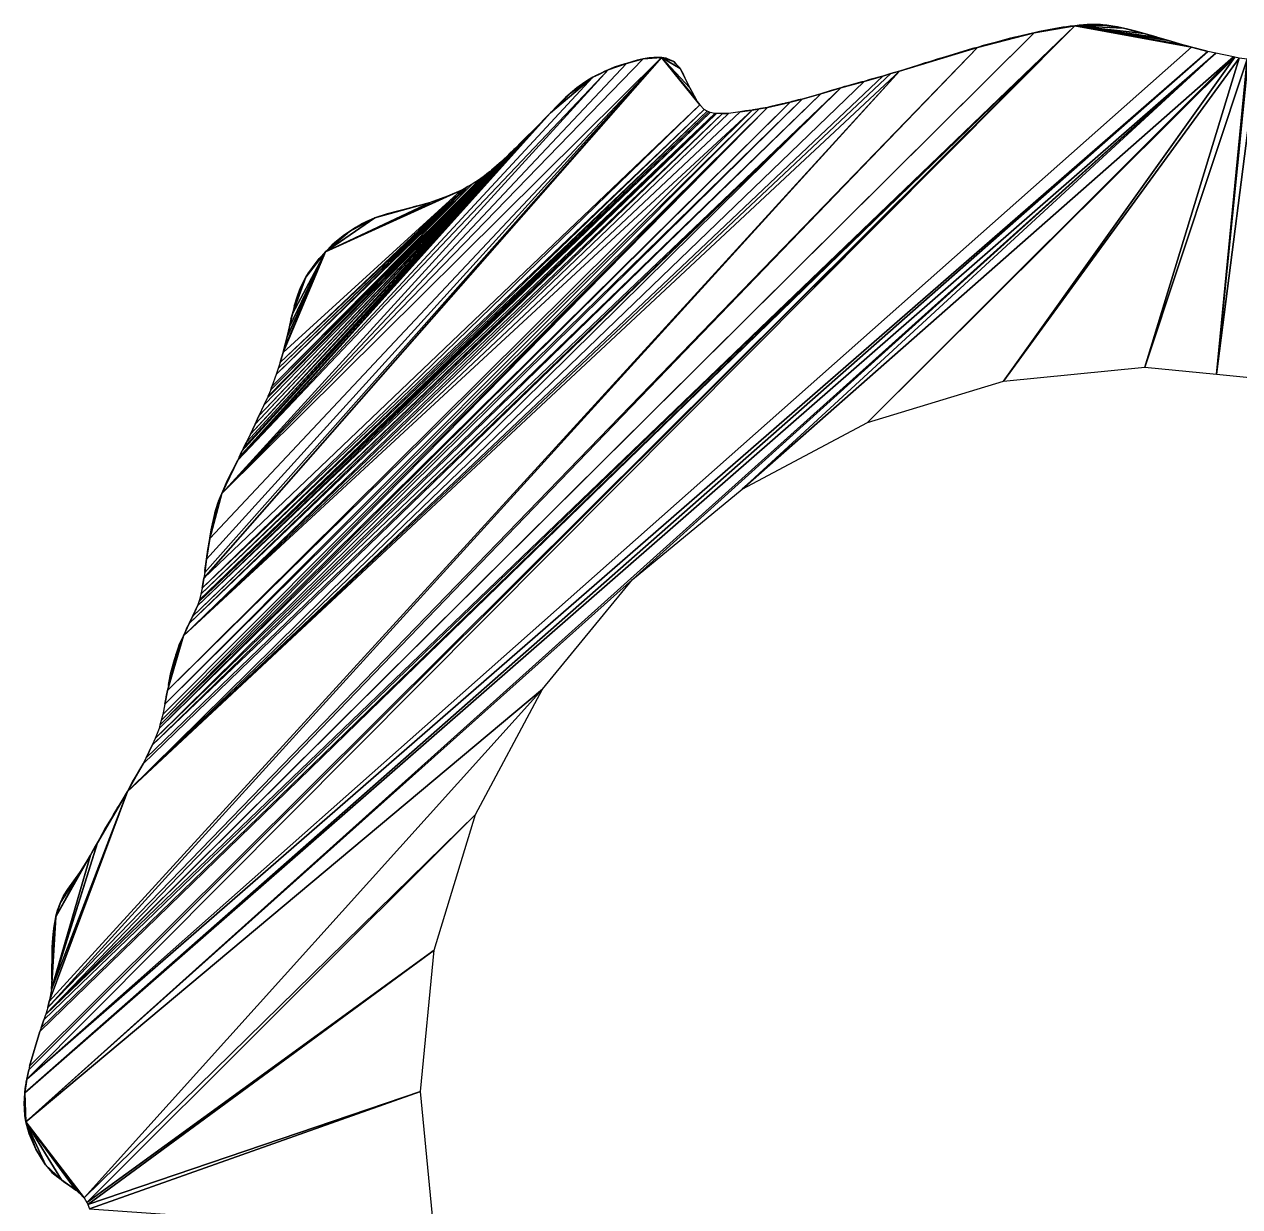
# Model space of a CAD drawing. Extents: x -96 to 96, y -93 to 93.
# Drawn here: x -95.9 to 8.1, y -9.8 to 91.3 of the extents above; entities that cross this region are included whole.
import ezdxf

# ---------------------------------------------------------------- set-up
doc = ezdxf.new("R2010")
doc.units = 0

msp = doc.modelspace()

# ---------------------------------------------------------------- linework, layer by layer
for points in [[(-6, 91.22, 100), (-95.5, 1.86, 100), (-95.68, 1.06, 100)], [(3.99, 89.38, 100), (-6, 91.22, 100), (-95.68, 1.06, 100)], [(-6, 91.22, 100), (-95.43, 2.18, 100), (-95.5, 1.86, 100)], [(-6, 91.22, 100), (-94.55, 5.14, 100), (-95.43, 2.18, 100)], [(-6, 91.22, 100), (-94.45, 5.46, 100), (-94.55, 5.14, 100)], [(-6, 91.22, 100), (-94.22, 6.14, 100), (-94.45, 5.46, 100)], [(-6, 91.22, 100), (-94.07, 6.58, 100), (-94.22, 6.14, 100)], [(-6, 91.22, 100), (-9.48, 90.61, 100), (-94.07, 6.58, 100)], [(-9.48, 90.61, 100), (-94.05, 6.64, 100), (-94.07, 6.58, 100)], [(-9.48, 90.61, 100), (-14.33, 89.37, 100), (-94.05, 6.64, 100)], [(-9.48, 90.61, 100), (-10.6, 90.35, 100), (-14.33, 89.37, 100)], [(-9.48, 90.61, 100), (-9.88, 90.52, 100), (-10.6, 90.35, 100)], [(-6, 91.22, 100), (-6.7, 91.13, 100), (-9.48, 90.61, 100)], [(-6.7, 91.13, 100), (-7.02, 91.09, 100), (-9.48, 90.61, 100)], [(-7.02, 91.09, 100), (-9.01, 90.73, 100), (-9.48, 90.61, 100)], [(-6, 91.22, 100), (-6.39, 91.19, 100), (-6.7, 91.13, 100)], [(-4.59, 91.33, 100), (-5.26, 91.3, 100), (-6, 91.22, 100)], [(-3.39, 91.28, 100), (-4.59, 91.33, 100), (-6, 91.22, 100)], [(-5.26, 91.3, 100), (-5.62, 91.27, 100), (-6, 91.22, 100)], [(-1.83, 91, 100), (-3.39, 91.28, 100), (-6, 91.22, 100)], [(-0.06, 90.55, 100), (-1.83, 91, 100), (-6, 91.22, 100)], [(1.1, 90.21, 100), (-0.06, 90.55, 100), (-6, 91.22, 100)], [(2.01, 89.95, 100), (1.1, 90.21, 100), (-6, 91.22, 100)], [(3.24, 89.59, 100), (2.01, 89.95, 100), (-6, 91.22, 100)], [(3.99, 89.38, 100), (3.24, 89.59, 100), (-6, 91.22, 100)], [(-4.59, 91.33, 100), (-4.93, 91.32, 100), (-5.26, 91.3, 100)], [(-4.19, 91.34, 100), (-4.38, 91.34, 100), (-4.59, 91.33, 100)], [(-3.39, 91.28, 100), (-4.19, 91.34, 100), (-4.59, 91.33, 100)], [(-3.39, 91.28, 100), (-3.79, 91.32, 100), (-4.19, 91.34, 100)], [(-2.75, 91.19, 100), (-3.27, 91.27, 100), (-3.39, 91.28, 100)], [(-2.35, 91.13, 100), (-2.75, 91.19, 100), (-3.39, 91.28, 100)], [(-1.83, 91, 100), (-2.35, 91.13, 100), (-3.39, 91.28, 100)], [(-1.83, 91, 100), (-2.23, 91.11, 100), (-2.35, 91.13, 100)], [(-0.66, 90.74, 100), (-1.57, 90.96, 100), (-1.83, 91, 100)], [(-0.06, 90.55, 100), (-0.66, 90.74, 100), (-1.83, 91, 100)], [(1.1, 90.21, 100), (0.95, 90.27, 100), (-0.06, 90.55, 100)], [(-10.6, 90.35, 100), (-11.1, 90.23, 100), (-14.33, 89.37, 100)], [(-11.1, 90.23, 100), (-12.7, 89.82, 100), (-14.33, 89.37, 100)], [(-12.7, 89.82, 100), (-13.84, 89.52, 100), (-14.33, 89.37, 100)], [(-11.12, 90.23, 100), (-11.62, 90.12, 100), (-12.7, 89.82, 100)], [(-11.1, 90.23, 100), (-11.12, 90.23, 100), (-12.7, 89.82, 100)], [(-10.6, 90.35, 100), (-11.07, 90.24, 100), (-11.1, 90.23, 100)], [(2.01, 89.95, 100), (1.95, 89.97, 100), (1.1, 90.21, 100)], [(3.24, 89.59, 100), (3.05, 89.65, 100), (2.01, 89.95, 100)], [(3.99, 89.38, 100), (3.71, 89.47, 100), (3.24, 89.59, 100)], [(5.39, 89.02, 100), (-95.68, 1.06, 100), (-95.84, -0.1, 100)], [(6.06, 88.86, 100), (5.39, 89.02, 100), (-95.84, -0.1, 100)], [(6.06, 88.86, 100), (-95.84, -0.1, 100), (-95.76, -2.59, 100)], [(-43.84, 43.84, 100), (6.06, 88.86, 100), (-95.76, -2.59, 100)], [(5.39, 89.02, 100), (3.99, 89.38, 100), (-95.68, 1.06, 100)], [(-14.33, 89.37, 100), (-93.88, 7.2, 100), (-94.05, 6.64, 100)], [(-14.33, 89.37, 100), (-21, 87.34, 100), (-93.88, 7.2, 100)], [(-41.37, 88.49, 100), (-80.45, 44.42, 100), (-80.52, 43.93, 100)], [(-38.09, 84.44, 100), (-41.37, 88.49, 100), (-80.52, 43.93, 100)], [(-41.37, 88.49, 100), (-80.29, 45.57, 100), (-80.45, 44.42, 100)], [(-41.37, 88.49, 100), (-80.01, 47.34, 100), (-80.29, 45.57, 100)], [(-41.37, 88.49, 100), (-79, 51.19, 100), (-80.01, 47.34, 100)], [(-41.37, 88.49, 100), (-42.93, 88.39, 100), (-79, 51.19, 100)], [(-43.84, 43.84, 100), (-34.45, 51.55, 100), (6.06, 88.86, 100)], [(-42.01, 88.5, 100), (-42.41, 88.47, 100), (-42.93, 88.39, 100)], [(-41.37, 88.49, 100), (-42.01, 88.5, 100), (-42.93, 88.39, 100)], [(-41.37, 88.49, 100), (-41.89, 88.51, 100), (-42.01, 88.5, 100)], [(-40.85, 88.4, 100), (-40.97, 88.45, 100), (-41.37, 88.49, 100)], [(-40.32, 88.15, 100), (-40.85, 88.4, 100), (-41.37, 88.49, 100)], [(-39.78, 87.57, 100), (-40.32, 88.15, 100), (-41.37, 88.49, 100)], [(-38.94, 85.91, 100), (-39.78, 87.57, 100), (-41.37, 88.49, 100)], [(-38.4, 84.9, 100), (-38.94, 85.91, 100), (-41.37, 88.49, 100)], [(-38.24, 84.62, 100), (-38.4, 84.9, 100), (-41.37, 88.49, 100)], [(-38.09, 84.44, 100), (-38.24, 84.62, 100), (-41.37, 88.49, 100)], [(-40.32, 88.15, 100), (-40.45, 88.23, 100), (-40.85, 88.4, 100)], [(-34.45, 51.55, 100), (7.57, 88.55, 100), (6.06, 88.86, 100)], [(-34.45, 51.55, 100), (-23.73, 57.28, 100), (7.57, 88.55, 100)], [(-23.73, 57.28, 100), (7.69, 88.52, 100), (7.57, 88.55, 100)], [(-23.73, 57.28, 100), (-12.1, 60.81, 100), (7.69, 88.52, 100)], [(-14.33, 89.37, 100), (-14.75, 89.26, 100), (-21, 87.34, 100)], [(-14.75, 89.26, 100), (-17.15, 88.52, 100), (-21, 87.34, 100)], [(-17.15, 88.52, 100), (-18.27, 88.19, 100), (-21, 87.34, 100)], [(-17.15, 88.52, 100), (-17.77, 88.35, 100), (-18.27, 88.19, 100)], [(-14.75, 89.26, 100), (-14.88, 89.22, 100), (-17.15, 88.52, 100)], [(-14.33, 89.37, 100), (-14.63, 89.3, 100), (-14.75, 89.26, 100)], [(-12.1, 60.81, 100), (8.05, 88.46, 100), (7.69, 88.52, 100)], [(-12.1, 60.81, 100), (0, 62, 100), (8.05, 88.46, 100)], [(0, 62, 100), (8.74, 88.35, 100), (8.05, 88.46, 100)], [(5.21, 89.07, 100), (4.97, 89.14, 100), (3.99, 89.38, 100)], [(5.39, 89.02, 100), (5.21, 89.07, 100), (3.99, 89.38, 100)], [(-42.93, 88.39, 100), (-44.37, 88, 100), (-79, 51.19, 100)], [(-44.37, 88, 100), (-45.93, 87.44, 100), (-79, 51.19, 100)], [(-45.93, 87.44, 100), (-77.62, 54.05, 100), (-79, 51.19, 100)], [(-45.93, 87.44, 100), (-47.23, 86.81, 100), (-77.62, 54.05, 100)], [(-45.93, 87.44, 100), (-46.06, 87.39, 100), (-47.23, 86.81, 100)], [(-46.06, 87.39, 100), (-46.73, 87.06, 100), (-47.23, 86.81, 100)], [(-46.06, 87.39, 100), (-46.21, 87.33, 100), (-46.73, 87.06, 100)], [(-44.37, 88, 100), (-44.5, 87.97, 100), (-45.93, 87.44, 100)], [(-44.5, 87.97, 100), (-45.42, 87.67, 100), (-45.93, 87.44, 100)], [(-45.42, 87.67, 100), (-45.53, 87.62, 100), (-45.93, 87.44, 100)], [(-42.93, 88.39, 100), (-43.06, 88.36, 100), (-44.37, 88, 100)], [(-43.06, 88.36, 100), (-43.45, 88.27, 100), (-44.37, 88, 100)], [(-40.14, 87.97, 100), (-40.27, 88.1, 100), (-40.32, 88.15, 100)], [(-39.78, 87.57, 100), (-40.14, 87.97, 100), (-40.32, 88.15, 100)], [(-39.78, 87.57, 100), (-39.8, 87.61, 100), (-40.14, 87.97, 100)], [(-39.48, 87.05, 100), (-39.71, 87.45, 100), (-39.78, 87.57, 100)], [(-39.36, 86.79, 100), (-39.48, 87.05, 100), (-39.78, 87.57, 100)], [(-38.94, 85.91, 100), (-39.36, 86.79, 100), (-39.78, 87.57, 100)], [(-18.27, 88.19, 100), (-19.38, 87.84, 100), (-21, 87.34, 100)], [(-19.38, 87.84, 100), (-20.09, 87.63, 100), (-21, 87.34, 100)], [(-18.27, 88.19, 100), (-18.4, 88.14, 100), (-19.38, 87.84, 100)], [(-18.4, 88.14, 100), (-18.8, 88.04, 100), (-19.38, 87.84, 100)], [(0, 62, 100), (6.12, 61.4, 100), (8.74, 88.35, 100)], [(6.12, 61.4, 100), (8.83, 88.34, 100), (8.74, 88.35, 100)], [(9.56, 88.27, 100), (8.83, 88.34, 100), (6.12, 61.4, 100)], [(9.56, 88.27, 100), (6.12, 61.4, 100), (12.1, 60.81, 100)], [(-21, 87.34, 100), (-93.75, 7.72, 100), (-93.88, 7.2, 100)], [(-21, 87.34, 100), (-87.07, 25.7, 100), (-93.75, 7.72, 100)], [(-21, 87.34, 100), (-21.73, 87.13, 100), (-87.07, 25.7, 100)], [(-21.73, 87.13, 100), (-22.44, 86.92, 100), (-87.07, 25.7, 100)], [(-22.44, 86.92, 100), (-24.02, 86.46, 100), (-87.07, 25.7, 100)], [(-24.02, 86.46, 100), (-26.03, 85.9, 100), (-87.07, 25.7, 100)], [(-47.23, 86.81, 100), (-50.85, 83.76, 100), (-77.62, 54.05, 100)], [(-47.23, 86.81, 100), (-49.16, 85.46, 100), (-50.85, 83.76, 100)], [(-47.23, 86.81, 100), (-47.93, 86.39, 100), (-49.16, 85.46, 100)], [(-47.93, 86.39, 100), (-48.6, 85.91, 100), (-49.16, 85.46, 100)], [(-47.23, 86.81, 100), (-47.68, 86.56, 100), (-47.93, 86.39, 100)], [(-46.73, 87.06, 100), (-47, 86.94, 100), (-47.23, 86.81, 100)], [(-47, 86.94, 100), (-47.11, 86.88, 100), (-47.23, 86.81, 100)], [(-24.02, 86.46, 100), (-24.23, 86.41, 100), (-26.03, 85.9, 100)], [(-24.23, 86.41, 100), (-25.55, 86.06, 100), (-26.03, 85.9, 100)], [(-22.44, 86.92, 100), (-23.54, 86.61, 100), (-24.02, 86.46, 100)], [(-21.73, 87.13, 100), (-21.9, 87.08, 100), (-22.44, 86.92, 100)], [(-21, 87.34, 100), (-21.63, 87.16, 100), (-21.73, 87.13, 100)], [(-26.03, 85.9, 100), (-85.73, 28.05, 100), (-87.07, 25.7, 100)], [(-26.03, 85.9, 100), (-85.46, 28.58, 100), (-85.73, 28.05, 100)], [(-26.03, 85.9, 100), (-84.94, 29.64, 100), (-85.46, 28.58, 100)], [(-26.03, 85.9, 100), (-27.73, 85.38, 100), (-84.94, 29.64, 100)], [(-27.73, 85.38, 100), (-84.69, 30.22, 100), (-84.94, 29.64, 100)], [(-27.73, 85.38, 100), (-29.32, 84.95, 100), (-84.69, 30.22, 100)], [(-49.16, 85.46, 100), (-49.77, 84.89, 100), (-50.85, 83.76, 100)], [(-49.16, 85.46, 100), (-49.57, 85.07, 100), (-49.77, 84.89, 100)], [(-38.4, 84.9, 100), (-38.57, 85.23, 100), (-38.94, 85.91, 100)], [(-27.73, 85.38, 100), (-28.59, 85.15, 100), (-29.32, 84.95, 100)], [(-26.03, 85.9, 100), (-26.84, 85.67, 100), (-27.73, 85.38, 100)], [(-25.55, 86.06, 100), (-25.71, 86.01, 100), (-26.03, 85.9, 100)], [(-29.32, 84.95, 100), (-84.36, 31.09, 100), (-84.69, 30.22, 100)], [(-29.32, 84.95, 100), (-30.36, 84.68, 100), (-84.36, 31.09, 100)], [(-30.36, 84.68, 100), (-84.29, 31.35, 100), (-84.36, 31.09, 100)], [(-30.36, 84.68, 100), (-32.31, 84.23, 100), (-84.29, 31.35, 100)], [(-38.09, 84.44, 100), (-80.52, 43.93, 100), (-80.66, 43.09, 100)], [(-37.71, 84.06, 100), (-38.09, 84.44, 100), (-80.66, 43.09, 100)], [(-49.77, 84.89, 100), (-49.83, 84.83, 100), (-50.85, 83.76, 100)], [(-49.83, 84.83, 100), (-50.23, 84.43, 100), (-50.85, 83.76, 100)], [(-30.36, 84.68, 100), (-30.93, 84.55, 100), (-32.31, 84.23, 100)], [(-30.93, 84.55, 100), (-31.05, 84.53, 100), (-32.31, 84.23, 100)], [(-31.05, 84.53, 100), (-32.12, 84.28, 100), (-32.31, 84.23, 100)], [(-30.36, 84.68, 100), (-30.79, 84.59, 100), (-30.93, 84.55, 100)], [(-29.32, 84.95, 100), (-29.67, 84.87, 100), (-30.36, 84.68, 100)], [(-29.67, 84.87, 100), (-29.71, 84.86, 100), (-30.36, 84.68, 100)], [(-29.71, 84.86, 100), (-30.21, 84.73, 100), (-30.36, 84.68, 100)], [(-29.32, 84.95, 100), (-29.63, 84.88, 100), (-29.67, 84.87, 100)], [(-32.31, 84.23, 100), (-84.17, 31.75, 100), (-84.29, 31.35, 100)], [(-32.31, 84.23, 100), (-84.04, 32.27, 100), (-84.17, 31.75, 100)], [(-32.31, 84.23, 100), (-83.85, 33.17, 100), (-84.04, 32.27, 100)], [(-32.31, 84.23, 100), (-33.02, 84.11, 100), (-83.85, 33.17, 100)], [(-33.02, 84.11, 100), (-83.64, 34.34, 100), (-83.85, 33.17, 100)], [(-33.02, 84.11, 100), (-33.6, 84.01, 100), (-83.64, 34.34, 100)], [(-33.6, 84.01, 100), (-82.28, 39.02, 100), (-83.64, 34.34, 100)], [(-33.6, 84.01, 100), (-34.63, 83.85, 100), (-82.28, 39.02, 100)], [(-34.63, 83.85, 100), (-35.63, 83.72, 100), (-82.28, 39.02, 100)], [(-35.63, 83.72, 100), (-36.15, 83.71, 100), (-82.28, 39.02, 100)], [(-36.15, 83.71, 100), (-81.79, 40.07, 100), (-82.28, 39.02, 100)], [(-36.15, 83.71, 100), (-36.67, 83.7, 100), (-81.79, 40.07, 100)], [(-36.67, 83.7, 100), (-81.49, 40.67, 100), (-81.79, 40.07, 100)], [(-36.79, 83.71, 100), (-81.07, 41.58, 100), (-81.49, 40.67, 100)], [(-36.67, 83.7, 100), (-36.79, 83.71, 100), (-81.49, 40.67, 100)], [(-37.2, 83.8, 100), (-80.95, 41.92, 100), (-81.07, 41.58, 100)], [(-36.79, 83.71, 100), (-37.2, 83.8, 100), (-81.07, 41.58, 100)], [(-37.32, 83.84, 100), (-80.91, 42.09, 100), (-80.95, 41.92, 100)], [(-37.2, 83.8, 100), (-37.32, 83.84, 100), (-80.95, 41.92, 100)], [(-37.46, 83.92, 100), (-80.78, 42.57, 100), (-80.91, 42.09, 100)], [(-37.32, 83.84, 100), (-37.46, 83.92, 100), (-80.91, 42.09, 100)], [(-37.71, 84.06, 100), (-80.66, 43.09, 100), (-80.78, 42.57, 100)], [(-37.46, 83.92, 100), (-37.71, 84.06, 100), (-80.78, 42.57, 100)], [(-50.85, 83.76, 100), (-77.5, 54.3, 100), (-77.62, 54.05, 100)], [(-50.85, 83.76, 100), (-77.27, 54.81, 100), (-77.5, 54.3, 100)], [(-50.85, 83.76, 100), (-77.12, 55.09, 100), (-77.27, 54.81, 100)], [(-50.85, 83.76, 100), (-76.88, 55.58, 100), (-77.12, 55.09, 100)], [(-50.85, 83.76, 100), (-51.89, 82.71, 100), (-76.88, 55.58, 100)], [(-50.85, 83.76, 100), (-51.25, 83.37, 100), (-51.89, 82.71, 100)], [(-51.25, 83.37, 100), (-51.38, 83.24, 100), (-51.89, 82.71, 100)], [(-51.38, 83.24, 100), (-51.77, 82.84, 100), (-51.89, 82.71, 100)], [(-35.63, 83.72, 100), (-36.02, 83.71, 100), (-36.15, 83.71, 100)], [(-33.6, 84.01, 100), (-34.17, 83.94, 100), (-34.63, 83.85, 100)], [(-33.02, 84.11, 100), (-33.14, 84.09, 100), (-33.6, 84.01, 100)], [(-33.14, 84.09, 100), (-33.54, 84.02, 100), (-33.6, 84.01, 100)], [(-32.31, 84.23, 100), (-32.5, 84.2, 100), (-33.02, 84.11, 100)], [(-32.5, 84.2, 100), (-32.89, 84.14, 100), (-33.02, 84.11, 100)], [(-51.89, 82.71, 100), (-76.54, 56.28, 100), (-76.88, 55.58, 100)], [(-51.89, 82.71, 100), (-53.86, 80.75, 100), (-76.54, 56.28, 100)], [(-51.89, 82.71, 100), (-53.34, 81.28, 100), (-53.86, 80.75, 100)], [(-53.86, 80.75, 100), (-54.51, 80.13, 100), (-76.54, 56.28, 100)], [(-54.51, 80.13, 100), (-76.14, 57.11, 100), (-76.54, 56.28, 100)], [(-54.51, 80.13, 100), (-54.91, 79.74, 100), (-76.14, 57.11, 100)], [(-53.86, 80.75, 100), (-53.99, 80.63, 100), (-54.51, 80.13, 100)], [(-53.99, 80.63, 100), (-54.39, 80.25, 100), (-54.51, 80.13, 100)], [(-54.91, 79.74, 100), (-75.81, 57.85, 100), (-76.14, 57.11, 100)], [(-54.91, 79.74, 100), (-55.47, 79.22, 100), (-75.81, 57.85, 100)], [(-55.47, 79.22, 100), (-75.38, 58.75, 100), (-75.81, 57.85, 100)], [(-55.47, 79.22, 100), (-75.09, 59.39, 100), (-75.38, 58.75, 100)], [(-55.47, 79.22, 100), (-56.04, 78.75, 100), (-75.09, 59.39, 100)], [(-55.47, 79.22, 100), (-55.91, 78.86, 100), (-56.04, 78.75, 100)], [(-54.91, 79.74, 100), (-55.06, 79.61, 100), (-55.47, 79.22, 100)], [(-56.04, 78.75, 100), (-75.04, 59.5, 100), (-75.09, 59.39, 100)], [(-56.04, 78.75, 100), (-56.5, 78.39, 100), (-75.04, 59.5, 100)], [(-56.5, 78.39, 100), (-74.8, 60.06, 100), (-75.04, 59.5, 100)], [(-56.5, 78.39, 100), (-56.94, 78.07, 100), (-74.8, 60.06, 100)], [(-56.94, 78.07, 100), (-74.7, 60.36, 100), (-74.8, 60.06, 100)], [(-56.94, 78.07, 100), (-57.57, 77.67, 100), (-74.7, 60.36, 100)], [(-56.5, 78.39, 100), (-56.63, 78.3, 100), (-56.94, 78.07, 100)], [(-56.04, 78.75, 100), (-56.16, 78.66, 100), (-56.5, 78.39, 100)], [(-57.57, 77.67, 100), (-74.34, 61.36, 100), (-74.7, 60.36, 100)], [(-57.57, 77.67, 100), (-57.94, 77.45, 100), (-74.34, 61.36, 100)], [(-57.94, 77.45, 100), (-74.16, 61.89, 100), (-74.34, 61.36, 100)], [(-57.94, 77.45, 100), (-58.16, 77.33, 100), (-74.16, 61.89, 100)], [(-58.16, 77.33, 100), (-74, 62.4, 100), (-74.16, 61.89, 100)], [(-58.16, 77.33, 100), (-58.54, 77.13, 100), (-74, 62.4, 100)], [(-58.54, 77.13, 100), (-73.73, 63.27, 100), (-74, 62.4, 100)], [(-58.54, 77.13, 100), (-70.12, 71.87, 100), (-73.73, 63.27, 100)], [(-58.54, 77.13, 100), (-59.68, 76.63, 100), (-70.12, 71.87, 100)], [(-59.68, 76.63, 100), (-61.16, 76.1, 100), (-70.12, 71.87, 100)], [(-61.16, 76.1, 100), (-65.9, 74.77, 100), (-70.12, 71.87, 100)], [(-61.16, 76.1, 100), (-61.98, 75.87, 100), (-65.9, 74.77, 100)], [(-61.16, 76.1, 100), (-61.78, 75.93, 100), (-61.98, 75.87, 100)], [(-61.98, 75.87, 100), (-62.72, 75.66, 100), (-65.9, 74.77, 100)], [(-62.72, 75.66, 100), (-64.85, 75.11, 100), (-65.9, 74.77, 100)], [(-64.85, 75.11, 100), (-65.15, 75.02, 100), (-65.9, 74.77, 100)], [(-61.98, 75.87, 100), (-62.58, 75.71, 100), (-62.72, 75.66, 100)], [(-65.9, 74.77, 100), (-68.06, 73.62, 100), (-70.12, 71.87, 100)], [(-65.9, 74.77, 100), (-66.94, 74.3, 100), (-68.06, 73.62, 100)], [(-66.94, 74.3, 100), (-67.55, 73.96, 100), (-68.06, 73.62, 100)], [(-67.55, 73.96, 100), (-67.98, 73.67, 100), (-68.06, 73.62, 100)], [(-66.94, 74.3, 100), (-67.36, 74.07, 100), (-67.55, 73.96, 100)], [(-65.9, 74.77, 100), (-66.47, 74.52, 100), (-66.94, 74.3, 100)], [(-66.47, 74.52, 100), (-66.54, 74.49, 100), (-66.94, 74.3, 100)], [(-65.9, 74.77, 100), (-66.42, 74.55, 100), (-66.47, 74.52, 100)], [(-68.06, 73.62, 100), (-69.34, 72.63, 100), (-70.12, 71.87, 100)], [(-68.06, 73.62, 100), (-68.48, 73.33, 100), (-69.34, 72.63, 100)], [(-68.48, 73.33, 100), (-69.02, 72.91, 100), (-69.34, 72.63, 100)], [(-68.06, 73.62, 100), (-68.31, 73.45, 100), (-68.48, 73.33, 100)], [(-70.12, 71.87, 100), (-73.67, 63.5, 100), (-73.73, 63.27, 100)], [(-70.12, 71.87, 100), (-73.39, 64.61, 100), (-73.67, 63.5, 100)], [(-70.12, 71.87, 100), (-73.2, 65.45, 100), (-73.39, 64.61, 100)], [(-70.12, 71.87, 100), (-72.95, 66.57, 100), (-73.2, 65.45, 100)], [(-70.12, 71.87, 100), (-71.81, 69.71, 100), (-72.95, 66.57, 100)], [(-70.12, 71.87, 100), (-71.23, 70.53, 100), (-71.81, 69.71, 100)], [(-70.12, 71.87, 100), (-70.65, 71.29, 100), (-71.23, 70.53, 100)], [(-70.12, 71.87, 100), (-70.64, 71.29, 100), (-70.65, 71.29, 100)], [(-69.34, 72.63, 100), (-69.57, 72.43, 100), (-70.12, 71.87, 100)], [(-69.57, 72.43, 100), (-70.06, 71.93, 100), (-70.12, 71.87, 100)], [(-69.34, 72.63, 100), (-69.53, 72.47, 100), (-69.57, 72.43, 100)], [(-70.65, 71.29, 100), (-71.06, 70.77, 100), (-71.23, 70.53, 100)], [(-71.81, 69.71, 100), (-72.52, 68.11, 100), (-72.95, 66.57, 100)], [(-71.81, 69.71, 100), (-72.25, 68.81, 100), (-72.52, 68.11, 100)], [(-71.81, 69.71, 100), (-72.06, 69.21, 100), (-72.25, 68.81, 100)], [(-71.23, 70.53, 100), (-71.57, 70.07, 100), (-71.81, 69.71, 100)], [(-71.57, 70.07, 100), (-71.73, 69.83, 100), (-71.81, 69.71, 100)], [(-71.23, 70.53, 100), (-71.48, 70.19, 100), (-71.57, 70.07, 100)], [(-72.25, 68.81, 100), (-72.47, 68.26, 100), (-72.52, 68.11, 100)], [(-72.52, 68.11, 100), (-72.8, 67.22, 100), (-72.95, 66.57, 100)], [(-72.52, 68.11, 100), (-72.78, 67.31, 100), (-72.8, 67.22, 100)], [(-72.95, 66.57, 100), (-73.09, 65.99, 100), (-73.2, 65.45, 100)], [(-72.95, 66.57, 100), (-73.07, 66.11, 100), (-73.09, 65.99, 100)], [(-72.95, 66.57, 100), (-73.06, 66.18, 100), (-73.07, 66.11, 100)], [(-73.09, 65.99, 100), (-73.2, 65.47, 100), (-73.2, 65.45, 100)], [(-73.39, 64.61, 100), (-73.5, 64.21, 100), (-73.67, 63.5, 100)], [(-73.2, 65.45, 100), (-73.27, 65.16, 100), (-73.39, 64.61, 100)], [(-73.67, 63.5, 100), (-73.71, 63.38, 100), (-73.73, 63.27, 100)], [(-73.73, 63.27, 100), (-73.97, 62.52, 100), (-74, 62.4, 100)], [(-73.73, 63.27, 100), (-73.84, 62.95, 100), (-73.97, 62.52, 100)], [(-74.7, 60.36, 100), (-74.74, 60.25, 100), (-74.8, 60.06, 100)], [(-75.09, 59.39, 100), (-75.33, 58.87, 100), (-75.38, 58.75, 100)], [(-75.09, 59.39, 100), (-75.15, 59.27, 100), (-75.33, 58.87, 100)], [(-75.81, 57.85, 100), (-75.87, 57.72, 100), (-76.14, 57.11, 100)], [(-75.81, 57.85, 100), (-75.83, 57.81, 100), (-75.87, 57.72, 100)], [(-76.54, 56.28, 100), (-76.62, 56.12, 100), (-76.88, 55.58, 100)], [(-76.14, 57.11, 100), (-76.5, 56.35, 100), (-76.54, 56.28, 100)], [(-76.88, 55.58, 100), (-77.06, 55.22, 100), (-77.12, 55.09, 100)], [(-77.27, 54.81, 100), (-77.31, 54.73, 100), (-77.5, 54.3, 100)], [(-77.62, 54.05, 100), (-78.49, 52.32, 100), (-79, 51.19, 100)], [(-77.62, 54.05, 100), (-78.43, 52.47, 100), (-78.49, 52.32, 100)], [(-77.62, 54.05, 100), (-78.36, 52.6, 100), (-78.43, 52.47, 100)], [(-77.62, 54.05, 100), (-77.75, 53.81, 100), (-78.36, 52.6, 100)], [(-78.49, 52.32, 100), (-78.61, 52.09, 100), (-79, 51.19, 100)], [(-79, 51.19, 100), (-80, 47.39, 100), (-80.01, 47.34, 100)], [(-79, 51.19, 100), (-79.9, 48.09, 100), (-80, 47.39, 100)], [(-79, 51.19, 100), (-79.59, 49.47, 100), (-79.9, 48.09, 100)], [(-79, 51.19, 100), (-79.58, 49.53, 100), (-79.59, 49.47, 100)], [(-79, 51.19, 100), (-79.33, 50.35, 100), (-79.58, 49.53, 100)], [(-79, 51.19, 100), (-79.27, 50.54, 100), (-79.33, 50.35, 100)], [(-79, 51.19, 100), (-79.1, 50.98, 100), (-79.27, 50.54, 100)], [(-79.33, 50.35, 100), (-79.45, 50.01, 100), (-79.58, 49.53, 100)], [(-79.59, 49.47, 100), (-79.72, 48.95, 100), (-79.9, 48.09, 100)], [(-79.9, 48.09, 100), (-79.95, 47.91, 100), (-80, 47.39, 100)], [(-80.01, 47.34, 100), (-80.26, 45.82, 100), (-80.29, 45.57, 100)], [(-80.01, 47.34, 100), (-80.2, 46.22, 100), (-80.26, 45.82, 100)], [(-80.01, 47.34, 100), (-80.12, 46.78, 100), (-80.2, 46.22, 100)], [(-80.29, 45.57, 100), (-80.43, 44.6, 100), (-80.45, 44.42, 100)], [(-80.29, 45.57, 100), (-80.41, 44.78, 100), (-80.43, 44.6, 100)], [(-51.55, 34.45, 100), (-43.84, 43.84, 100), (-95.76, -2.59, 100)], [(-80.52, 43.93, 100), (-80.64, 43.21, 100), (-80.66, 43.09, 100)], [(-80.52, 43.93, 100), (-80.63, 43.34, 100), (-80.64, 43.21, 100)], [(-81.49, 40.67, 100), (-81.55, 40.56, 100), (-81.79, 40.07, 100)], [(-81.07, 41.58, 100), (-81.45, 40.76, 100), (-81.49, 40.67, 100)], [(-81.79, 40.07, 100), (-82.08, 39.5, 100), (-82.28, 39.02, 100)], [(-81.79, 40.07, 100), (-82, 39.67, 100), (-82.08, 39.5, 100)], [(-82.28, 39.02, 100), (-83.56, 34.7, 100), (-83.64, 34.34, 100)], [(-82.28, 39.02, 100), (-83.34, 35.88, 100), (-83.56, 34.7, 100)], [(-82.28, 39.02, 100), (-82.75, 37.88, 100), (-83.34, 35.88, 100)], [(-82.28, 39.02, 100), (-82.6, 38.33, 100), (-82.75, 37.88, 100)], [(-82.28, 39.02, 100), (-82.57, 38.4, 100), (-82.6, 38.33, 100)], [(-82.75, 37.88, 100), (-83.05, 36.98, 100), (-83.34, 35.88, 100)], [(-82.75, 37.88, 100), (-82.94, 37.35, 100), (-83.05, 36.98, 100)], [(-82.6, 38.33, 100), (-82.72, 37.99, 100), (-82.75, 37.88, 100)], [(-83.05, 36.98, 100), (-83.07, 36.95, 100), (-83.34, 35.88, 100)], [(-83.34, 35.88, 100), (-83.55, 34.84, 100), (-83.56, 34.7, 100)], [(-83.34, 35.88, 100), (-83.39, 35.66, 100), (-83.55, 34.84, 100)], [(-51.55, 34.45, 100), (-95.76, -2.59, 100), (-90.78, -9.1, 100)], [(-57.28, 23.73, 100), (-51.55, 34.45, 100), (-90.78, -9.1, 100)], [(-83.64, 34.34, 100), (-83.74, 33.79, 100), (-83.85, 33.17, 100)], [(-83.64, 34.34, 100), (-83.71, 33.98, 100), (-83.74, 33.79, 100)], [(-84.94, 29.64, 100), (-85.21, 29.11, 100), (-85.46, 28.58, 100)], [(-85.46, 28.58, 100), (-85.61, 28.3, 100), (-85.73, 28.05, 100)], [(-85.73, 28.05, 100), (-86.31, 27.03, 100), (-87.07, 25.7, 100)], [(-85.73, 28.05, 100), (-86.03, 27.56, 100), (-86.31, 27.03, 100)], [(-86.31, 27.03, 100), (-86.63, 26.5, 100), (-87.07, 25.7, 100)], [(-86.63, 26.5, 100), (-86.71, 26.37, 100), (-87.07, 25.7, 100)], [(-86.31, 27.03, 100), (-86.38, 26.91, 100), (-86.63, 26.5, 100)], [(-87.07, 25.7, 100), (-93.57, 8.75, 100), (-93.75, 7.72, 100)], [(-87.07, 25.7, 100), (-89.63, 21.29, 100), (-93.57, 8.75, 100)], [(-87.07, 25.7, 100), (-88.44, 23.38, 100), (-89.63, 21.29, 100)], [(-87.07, 25.7, 100), (-87.78, 24.5, 100), (-88.44, 23.38, 100)], [(-87.78, 24.5, 100), (-88.26, 23.72, 100), (-88.44, 23.38, 100)], [(-87.78, 24.5, 100), (-87.94, 24.25, 100), (-88.26, 23.72, 100)], [(-87.78, 24.5, 100), (-87.86, 24.38, 100), (-87.94, 24.25, 100)], [(-57.28, 23.73, 100), (-90.78, -9.1, 100), (-90.53, -9.5, 100)], [(-60.81, 12.1, 100), (-57.28, 23.73, 100), (-90.53, -9.5, 100)], [(-88.44, 23.38, 100), (-88.76, 22.83, 100), (-89.63, 21.29, 100)], [(-88.44, 23.38, 100), (-88.52, 23.26, 100), (-88.76, 22.83, 100)], [(-88.76, 22.83, 100), (-88.99, 22.46, 100), (-89.63, 21.29, 100)], [(-88.99, 22.46, 100), (-89.43, 21.67, 100), (-89.63, 21.29, 100)], [(-88.76, 22.83, 100), (-88.84, 22.71, 100), (-88.99, 22.46, 100)], [(-89.63, 21.29, 100), (-93.56, 8.77, 100), (-93.57, 8.75, 100)], [(-89.63, 21.29, 100), (-90.23, 20.23, 100), (-93.56, 8.77, 100)], [(-89.63, 21.29, 100), (-89.87, 20.88, 100), (-90.23, 20.23, 100)], [(-89.87, 20.88, 100), (-90.12, 20.45, 100), (-90.23, 20.23, 100)], [(-89.87, 20.88, 100), (-90.04, 20.61, 100), (-90.12, 20.45, 100)], [(-89.63, 21.29, 100), (-89.72, 21.15, 100), (-89.87, 20.88, 100)], [(-90.23, 20.23, 100), (-93.19, 14.97, 100), (-93.56, 8.77, 100)], [(-90.23, 20.23, 100), (-90.52, 19.74, 100), (-93.19, 14.97, 100)], [(-90.23, 20.23, 100), (-90.42, 19.92, 100), (-90.52, 19.74, 100)], [(-90.52, 19.74, 100), (-90.88, 19.16, 100), (-93.19, 14.97, 100)], [(-90.88, 19.16, 100), (-91.14, 18.76, 100), (-93.19, 14.97, 100)], [(-91.14, 18.76, 100), (-92.79, 16.2, 100), (-93.19, 14.97, 100)], [(-91.14, 18.76, 100), (-92.16, 17.34, 100), (-92.79, 16.2, 100)], [(-91.14, 18.76, 100), (-91.98, 17.62, 100), (-92.16, 17.34, 100)], [(-90.88, 19.16, 100), (-90.94, 19.07, 100), (-91.14, 18.76, 100)], [(-90.52, 19.74, 100), (-90.8, 19.3, 100), (-90.88, 19.16, 100)], [(-92.16, 17.34, 100), (-92.52, 16.77, 100), (-92.79, 16.2, 100)], [(-92.52, 16.77, 100), (-92.6, 16.61, 100), (-92.79, 16.2, 100)], [(-92.16, 17.34, 100), (-92.45, 16.89, 100), (-92.52, 16.77, 100)], [(-92.79, 16.2, 100), (-93.04, 15.53, 100), (-93.19, 14.97, 100)], [(-92.79, 16.2, 100), (-92.86, 16.01, 100), (-93.04, 15.53, 100)], [(-92.86, 16.01, 100), (-92.89, 15.95, 100), (-93.04, 15.53, 100)], [(-92.79, 16.2, 100), (-92.84, 16.08, 100), (-92.86, 16.01, 100)], [(-93.19, 14.97, 100), (-93.52, 9.6, 100), (-93.56, 8.77, 100)], [(-93.19, 14.97, 100), (-93.51, 12.3, 100), (-93.52, 9.6, 100)], [(-93.19, 14.97, 100), (-93.46, 13.17, 100), (-93.51, 12.3, 100)], [(-93.19, 14.97, 100), (-93.39, 13.73, 100), (-93.46, 13.17, 100)], [(-93.19, 14.97, 100), (-93.37, 13.99, 100), (-93.39, 13.73, 100)], [(-93.19, 14.97, 100), (-93.29, 14.51, 100), (-93.37, 13.99, 100)], [(-93.04, 15.53, 100), (-93.18, 15.03, 100), (-93.19, 14.97, 100)], [(-93.04, 15.53, 100), (-93.05, 15.51, 100), (-93.18, 15.03, 100)], [(-93.39, 13.73, 100), (-93.43, 13.47, 100), (-93.46, 13.17, 100)], [(-93.46, 13.17, 100), (-93.5, 12.46, 100), (-93.51, 12.36, 100)], [(-93.46, 13.17, 100), (-93.51, 12.36, 100), (-93.51, 12.3, 100)], [(-93.51, 12.3, 100), (-93.53, 11.38, 100), (-93.52, 9.6, 100)], [(-60.81, 12.1, 100), (-90.53, -9.5, 100), (-90.45, -9.67, 100)], [(-62, 0, 100), (-60.81, 12.1, 100), (-90.45, -9.67, 100)], [(-93.75, 7.72, 100), (-93.78, 7.6, 100), (-93.88, 7.2, 100)], [(-94.22, 6.14, 100), (-94.37, 5.69, 100), (-94.45, 5.46, 100)], [(-94.55, 5.14, 100), (-94.81, 4.33, 100), (-95.43, 2.18, 100)], [(-95.68, 1.06, 100), (-95.8, 0.26, 100), (-95.84, -0.1, 100)], [(-95.68, 1.06, 100), (-95.73, 0.82, 100), (-95.8, 0.26, 100)], [(-95.68, 1.06, 100), (-95.71, 0.94, 100), (-95.73, 0.82, 100)], [(-95.5, 1.86, 100), (-95.6, 1.46, 100), (-95.68, 1.06, 100)], [(-95.8, 0.26, 100), (-95.81, 0.16, 100), (-95.84, -0.1, 100)], [(-62, 0, 100), (-90.45, -9.67, 100), (-90.31, -10.02, 100)], [(-60.81, -12.1, 100), (-62, 0, 100), (-90.31, -10.02, 100)], [(-95.84, -0.1, 100), (-95.88, -0.75, 100), (-95.89, -1.01, 100)], [(-95.84, -0.1, 100), (-95.89, -1.01, 100), (-95.88, -1.47, 100)], [(-95.89, -1.01, 100), (-95.89, -1.15, 100), (-95.88, -1.47, 100)], [(-95.84, -0.1, 100), (-95.88, -1.47, 100), (-95.76, -2.59, 100)], [(-95.88, -1.47, 100), (-95.87, -1.79, 100), (-95.84, -2.06, 100)], [(-95.88, -1.47, 100), (-95.84, -2.06, 100), (-95.76, -2.59, 100)], [(-95.84, -2.06, 100), (-95.82, -2.19, 100), (-95.76, -2.59, 100)], [(-95.76, -2.59, 100), (-95.71, -2.82, 100), (-95.6, -3.2, 100)], [(-95.76, -2.59, 100), (-95.6, -3.2, 100), (-95.46, -3.62, 100)], [(-95.76, -2.59, 100), (-95.46, -3.62, 100), (-95.39, -3.82, 100)], [(-95.76, -2.59, 100), (-95.39, -3.82, 100), (-94.89, -4.93, 100)], [(-95.76, -2.59, 100), (-94.89, -4.93, 100), (-94.08, -6.25, 100)], [(-95.76, -2.59, 100), (-94.08, -6.25, 100), (-92.7, -7.56, 100)], [(-95.76, -2.59, 100), (-92.7, -7.56, 100), (-91.47, -8.42, 100)], [(-95.76, -2.59, 100), (-91.47, -8.42, 100), (-91.43, -8.45, 100)], [(-95.76, -2.59, 100), (-91.43, -8.45, 100), (-90.88, -8.98, 100)], [(-95.76, -2.59, 100), (-90.88, -8.98, 100), (-90.78, -9.1, 100)], [(-95.46, -3.62, 100), (-95.42, -3.76, 100), (-95.39, -3.82, 100)], [(-95.39, -3.82, 100), (-95.2, -4.28, 100), (-94.89, -4.93, 100)], [(-94.89, -4.93, 100), (-94.68, -5.3, 100), (-94.42, -5.72, 100)], [(-94.89, -4.93, 100), (-94.42, -5.72, 100), (-94.08, -6.25, 100)], [(-94.42, -5.72, 100), (-94.35, -5.84, 100), (-94.08, -6.25, 100)], [(-94.08, -6.25, 100), (-93.54, -6.91, 100), (-93.03, -7.33, 100)], [(-94.08, -6.25, 100), (-93.03, -7.33, 100), (-92.9, -7.43, 100)], [(-94.08, -6.25, 100), (-92.9, -7.43, 100), (-92.7, -7.56, 100)], [(-92.7, -7.56, 100), (-92.51, -7.71, 100), (-92.18, -7.93, 100)], [(-92.7, -7.56, 100), (-92.18, -7.93, 100), (-91.47, -8.42, 100)]]:
    msp.add_3dface(points)

doc.saveas('drawing.dxf')
